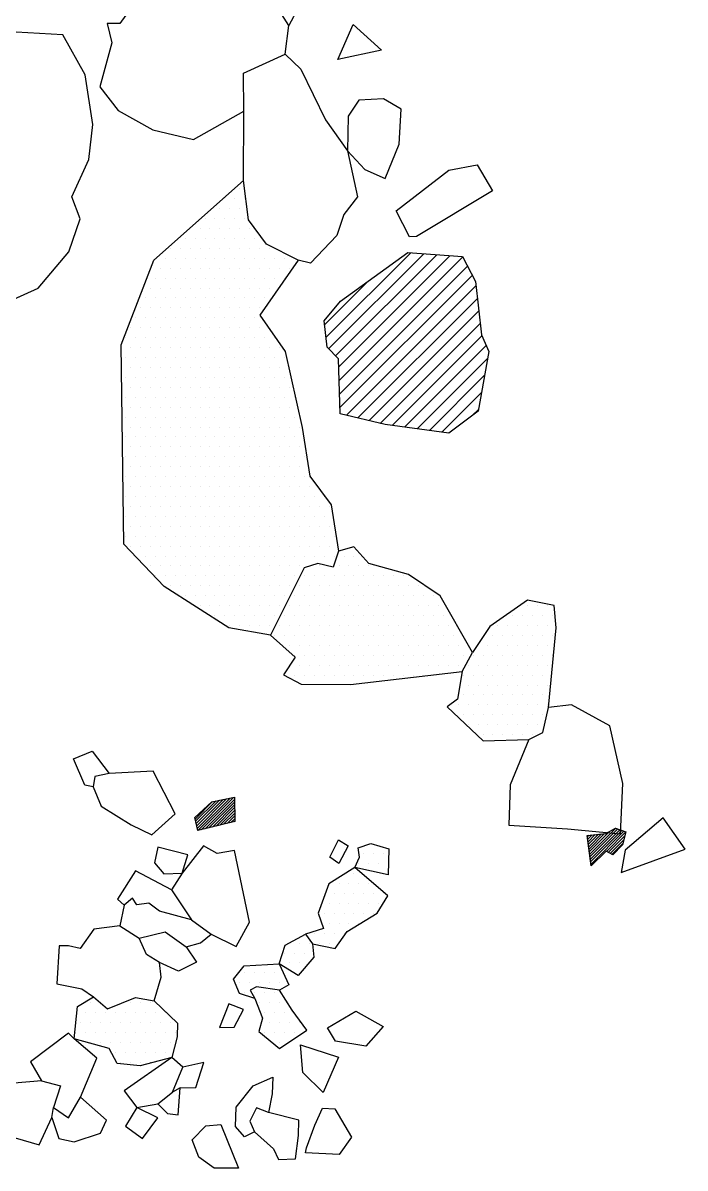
# Model space of a CAD drawing. Header units: metres. Extents: x 384 to 540, y -1842 to -1503.
# Drawn here: x 457.1 to 540.4, y -1842.1 to -1697.9 of the extents above; entities that cross this region are included whole.
import ezdxf

# ---------------------------------------------------------------- set-up
doc = ezdxf.new("R2010")
doc.units = ezdxf.units.M
doc.header["$LTSCALE"] = 25
doc.header["$MEASUREMENT"] = 0
doc.layers.get('0').update_dxf_attribs({"linetype": 'CONTINUOUS'})
for name, color, linetype in [('FEUER', 1, 'CONTINUOUS'), ('KNOCHEN', 2, 'CONTINUOUS'), ('KNOCHENSCHRAFF', 2, 'CONTINUOUS'), ('STEINE', 4, 'CONTINUOUS'), ('STEINESCHRAFF', 4, 'CONTINUOUS')]:
    doc.layers.add(name, color=color, linetype=linetype)

# ---------------------------------------------------------------- blocks, each defined once
blk = doc.blocks.new('*X1')
at = {"color": 0}
for p, q in [((413.07, -1726.28), (415.05, -1724.3)), ((413.14, -1726.57), (415.27, -1724.44)), ((413.15, -1725.85), (414.84, -1724.16)), ((413.2, -1726.86), (415.48, -1724.57)), ((413.26, -1727.15), (415.7, -1724.71)), ((413.33, -1727.44), (415.92, -1724.85)), ((413.37, -1725.27), (414.62, -1724.02)), ((413.39, -1727.73), (416.13, -1724.99)), ((413.59, -1724.7), (414.41, -1723.88)), ((413.82, -1724.12), (414.19, -1723.75)), ((413.7, -1727.77), (416.35, -1725.13)), ((414.05, -1727.78), (416.56, -1725.26)), ((414.39, -1727.79), (416.78, -1725.4)), ((414.73, -1727.8), (416.99, -1725.54)), ((415.75, -1727.14), (417.21, -1725.68)), ((478.89, -1798.7), (481.83, -1795.76)), ((478.96, -1798.98), (482.27, -1795.67)), ((479.04, -1799.26), (482.71, -1795.59)), ((479.11, -1799.55), (483.15, -1795.5)), ((479.53, -1799.47), (483.59, -1795.41)), ((480, -1799.36), (483.71, -1795.65)), ((478.75, -1798.13), (480.95, -1795.93)), ((478.82, -1798.41), (481.39, -1795.85)), ((480.47, -1799.25), (483.71, -1796)), ((480.93, -1799.13), (483.72, -1796.35)), ((481.4, -1799.02), (483.72, -1796.69)), ((481.87, -1798.91), (483.73, -1797.04)), ((482.33, -1798.79), (483.74, -1797.39)), ((482.8, -1798.68), (483.74, -1797.74)), ((483.26, -1798.57), (483.75, -1798.09)), ((483.73, -1798.46), (483.75, -1798.43)), ((528.22, -1800.99), (529.12, -1800.09)), ((528.27, -1801.3), (529.52, -1800.04)), ((528.31, -1801.61), (529.92, -1800)), ((528.35, -1801.92), (530.31, -1799.96)), ((528.39, -1802.23), (530.94, -1799.68)), ((528.43, -1802.55), (531.7, -1799.28)), ((528.47, -1802.86), (531.96, -1799.37)), ((528.51, -1803.17), (532.22, -1799.47)), ((528.56, -1803.48), (532.48, -1799.56)), ((528.6, -1803.79), (532.74, -1799.65)), ((530.54, -1802.2), (532.95, -1799.8)), ((528.14, -1800.36), (528.33, -1800.17)), ((528.18, -1800.67), (528.73, -1800.13)), ((530.77, -1802.33), (532.83, -1800.27)), ((531, -1802.46), (532.71, -1800.74)), ((531.22, -1802.58), (532.59, -1801.21))]:
    blk.add_line(p, q, dxfattribs=at)
blk = doc.blocks.new('*X2')
at = {"color": 0}
for p, q in [((495.24, -1737.45), (505.89, -1726.8)), ((495.57, -1738.88), (507.53, -1726.92)), ((496.44, -1739.78), (509.18, -1727.05)), ((496.83, -1741.16), (510.82, -1727.17)), ((496.88, -1742.88), (512.44, -1727.32)), ((496.93, -1744.6), (513.04, -1728.49)), ((495.07, -1735.85), (500.55, -1730.37)), ((496.98, -1746.31), (513.64, -1729.66)), ((497.8, -1747.26), (514.11, -1730.96)), ((499.22, -1747.61), (514.29, -1732.55)), ((500.65, -1747.95), (514.47, -1734.13)), ((502.07, -1748.29), (514.65, -1735.72)), ((503.57, -1748.56), (514.86, -1737.27)), ((505.13, -1748.77), (515.4, -1738.5)), ((506.69, -1748.98), (515.57, -1740.1)), ((508.25, -1749.19), (515.2, -1742.24)), ((509.81, -1749.4), (514.82, -1744.39)), ((513.65, -1747.32), (514.44, -1746.53))]:
    blk.add_line(p, q, dxfattribs=at)
blk = doc.blocks.new('*X3')
at = {"color": 0}
for p, q in [((484.375, -1718.75), (484.375, -1718.75)), ((482.5, -1720), (482.5, -1720)), ((483.75, -1720), (483.75, -1720)), ((485, -1720), (485, -1720)), ((481.875, -1721.25), (481.875, -1721.25)), ((483.125, -1721.25), (483.125, -1721.25)), ((484.375, -1721.25), (484.375, -1721.25)), ((480, -1722.5), (480, -1722.5)), ((481.25, -1722.5), (481.25, -1722.5)), ((482.5, -1722.5), (482.5, -1722.5)), ((483.75, -1722.5), (483.75, -1722.5)), ((485, -1722.5), (485, -1722.5)), ((477.5, -1725), (477.5, -1725)), ((478.125, -1723.75), (478.125, -1723.75)), ((478.75, -1725), (478.75, -1725)), ((479.375, -1723.75), (479.375, -1723.75)), ((480, -1725), (480, -1725)), ((480.625, -1723.75), (480.625, -1723.75)), ((481.25, -1725), (481.25, -1725)), ((481.875, -1723.75), (481.875, -1723.75)), ((482.5, -1725), (482.5, -1725)), ((483.125, -1723.75), (483.125, -1723.75)), ((483.75, -1725), (483.75, -1725)), ((484.375, -1723.75), (484.375, -1723.75)), ((485, -1725), (485, -1725)), ((485.625, -1723.75), (485.625, -1723.75)), ((486.25, -1725), (486.25, -1725)), ((475.625, -1726.25), (475.625, -1726.25)), ((476.875, -1726.25), (476.875, -1726.25)), ((478.125, -1726.25), (478.125, -1726.25)), ((479.375, -1726.25), (479.375, -1726.25)), ((480.625, -1726.25), (480.625, -1726.25)), ((481.875, -1726.25), (481.875, -1726.25)), ((483.125, -1726.25), (483.125, -1726.25)), ((484.375, -1726.25), (484.375, -1726.25)), ((485.625, -1726.25), (485.625, -1726.25)), ((486.875, -1726.25), (486.875, -1726.25)), ((488.125, -1726.25), (488.125, -1726.25)), ((475, -1727.5), (475, -1727.5)), ((476.25, -1727.5), (476.25, -1727.5)), ((477.5, -1727.5), (477.5, -1727.5)), ((478.75, -1727.5), (478.75, -1727.5)), ((480, -1727.5), (480, -1727.5)), ((481.25, -1727.5), (481.25, -1727.5)), ((482.5, -1727.5), (482.5, -1727.5)), ((483.75, -1727.5), (483.75, -1727.5)), ((485, -1727.5), (485, -1727.5)), ((486.25, -1727.5), (486.25, -1727.5)), ((487.5, -1727.5), (487.5, -1727.5)), ((488.75, -1727.5), (488.75, -1727.5)), ((490, -1727.5), (490, -1727.5)), ((474.375, -1728.75), (474.375, -1728.75)), ((475.625, -1728.75), (475.625, -1728.75)), ((476.875, -1728.75), (476.875, -1728.75)), ((478.125, -1728.75), (478.125, -1728.75)), ((479.375, -1728.75), (479.375, -1728.75)), ((480.625, -1728.75), (480.625, -1728.75)), ((481.875, -1728.75), (481.875, -1728.75)), ((483.125, -1728.75), (483.125, -1728.75)), ((484.375, -1728.75), (484.375, -1728.75)), ((485.625, -1728.75), (485.625, -1728.75)), ((486.875, -1728.75), (486.875, -1728.75)), ((488.125, -1728.75), (488.125, -1728.75)), ((489.375, -1728.75), (489.375, -1728.75)), ((490.625, -1728.75), (490.625, -1728.75)), ((473.75, -1730), (473.75, -1730)), ((475, -1730), (475, -1730)), ((476.25, -1730), (476.25, -1730)), ((477.5, -1730), (477.5, -1730)), ((478.75, -1730), (478.75, -1730)), ((480, -1730), (480, -1730)), ((481.25, -1730), (481.25, -1730)), ((482.5, -1730), (482.5, -1730)), ((483.75, -1730), (483.75, -1730)), ((485, -1730), (485, -1730)), ((486.25, -1730), (486.25, -1730)), ((487.5, -1730), (487.5, -1730)), ((488.75, -1730), (488.75, -1730)), ((490, -1730), (490, -1730)), ((473.125, -1731.25), (473.125, -1731.25)), ((474.375, -1731.25), (474.375, -1731.25)), ((475.625, -1731.25), (475.625, -1731.25)), ((476.875, -1731.25), (476.875, -1731.25)), ((478.125, -1731.25), (478.125, -1731.25)), ((479.375, -1731.25), (479.375, -1731.25)), ((480.625, -1731.25), (480.625, -1731.25)), ((481.875, -1731.25), (481.875, -1731.25)), ((483.125, -1731.25), (483.125, -1731.25)), ((484.375, -1731.25), (484.375, -1731.25)), ((485.625, -1731.25), (485.625, -1731.25)), ((486.875, -1731.25), (486.875, -1731.25)), ((488.125, -1731.25), (488.125, -1731.25)), ((471.875, -1733.75), (471.875, -1733.75)), ((472.5, -1732.5), (472.5, -1732.5)), ((473.125, -1733.75), (473.125, -1733.75)), ((473.75, -1732.5), (473.75, -1732.5)), ((474.375, -1733.75), (474.375, -1733.75)), ((475, -1732.5), (475, -1732.5)), ((475.625, -1733.75), (475.625, -1733.75)), ((476.25, -1732.5), (476.25, -1732.5)), ((476.875, -1733.75), (476.875, -1733.75)), ((477.5, -1732.5), (477.5, -1732.5)), ((478.125, -1733.75), (478.125, -1733.75)), ((478.75, -1732.5), (478.75, -1732.5)), ((479.375, -1733.75), (479.375, -1733.75)), ((480, -1732.5), (480, -1732.5)), ((480.625, -1733.75), (480.625, -1733.75)), ((481.25, -1732.5), (481.25, -1732.5)), ((481.875, -1733.75), (481.875, -1733.75)), ((482.5, -1732.5), (482.5, -1732.5)), ((483.125, -1733.75), (483.125, -1733.75)), ((483.75, -1732.5), (483.75, -1732.5)), ((484.375, -1733.75), (484.375, -1733.75)), ((485, -1732.5), (485, -1732.5)), ((485.625, -1733.75), (485.625, -1733.75)), ((486.25, -1732.5), (486.25, -1732.5)), ((486.875, -1733.75), (486.875, -1733.75)), ((487.5, -1732.5), (487.5, -1732.5)), ((471.25, -1735), (471.25, -1735)), ((472.5, -1735), (472.5, -1735)), ((473.75, -1735), (473.75, -1735)), ((475, -1735), (475, -1735)), ((476.25, -1735), (476.25, -1735)), ((477.5, -1735), (477.5, -1735)), ((478.75, -1735), (478.75, -1735)), ((480, -1735), (480, -1735)), ((481.25, -1735), (481.25, -1735)), ((482.5, -1735), (482.5, -1735)), ((483.75, -1735), (483.75, -1735)), ((485, -1735), (485, -1735)), ((486.25, -1735), (486.25, -1735)), ((470.625, -1736.25), (470.625, -1736.25)), ((471.875, -1736.25), (471.875, -1736.25)), ((473.125, -1736.25), (473.125, -1736.25)), ((474.375, -1736.25), (474.375, -1736.25)), ((475.625, -1736.25), (475.625, -1736.25)), ((476.875, -1736.25), (476.875, -1736.25)), ((478.125, -1736.25), (478.125, -1736.25)), ((479.375, -1736.25), (479.375, -1736.25)), ((480.625, -1736.25), (480.625, -1736.25)), ((481.875, -1736.25), (481.875, -1736.25)), ((483.125, -1736.25), (483.125, -1736.25)), ((484.375, -1736.25), (484.375, -1736.25)), ((485.625, -1736.25), (485.625, -1736.25)), ((486.875, -1736.25), (486.875, -1736.25)), ((470, -1737.5), (470, -1737.5)), ((471.25, -1737.5), (471.25, -1737.5)), ((472.5, -1737.5), (472.5, -1737.5)), ((473.75, -1737.5), (473.75, -1737.5)), ((475, -1737.5), (475, -1737.5)), ((476.25, -1737.5), (476.25, -1737.5)), ((477.5, -1737.5), (477.5, -1737.5)), ((478.75, -1737.5), (478.75, -1737.5)), ((480, -1737.5), (480, -1737.5)), ((481.25, -1737.5), (481.25, -1737.5)), ((482.5, -1737.5), (482.5, -1737.5)), ((483.75, -1737.5), (483.75, -1737.5)), ((485, -1737.5), (485, -1737.5)), ((486.25, -1737.5), (486.25, -1737.5)), ((487.5, -1737.5), (487.5, -1737.5)), ((488.75, -1737.5), (488.75, -1737.5)), ((470.625, -1738.75), (470.625, -1738.75)), ((471.875, -1738.75), (471.875, -1738.75)), ((473.125, -1738.75), (473.125, -1738.75)), ((474.375, -1738.75), (474.375, -1738.75)), ((475.625, -1738.75), (475.625, -1738.75)), ((476.875, -1738.75), (476.875, -1738.75)), ((478.125, -1738.75), (478.125, -1738.75)), ((479.375, -1738.75), (479.375, -1738.75)), ((480.625, -1738.75), (480.625, -1738.75)), ((481.875, -1738.75), (481.875, -1738.75)), ((483.125, -1738.75), (483.125, -1738.75)), ((484.375, -1738.75), (484.375, -1738.75)), ((485.625, -1738.75), (485.625, -1738.75)), ((486.875, -1738.75), (486.875, -1738.75)), ((488.125, -1738.75), (488.125, -1738.75)), ((489.375, -1738.75), (489.375, -1738.75)), ((470, -1740), (470, -1740)), ((471.25, -1740), (471.25, -1740)), ((472.5, -1740), (472.5, -1740)), ((473.75, -1740), (473.75, -1740)), ((475, -1740), (475, -1740)), ((476.25, -1740), (476.25, -1740)), ((477.5, -1740), (477.5, -1740)), ((478.75, -1740), (478.75, -1740)), ((480, -1740), (480, -1740)), ((481.25, -1740), (481.25, -1740)), ((482.5, -1740), (482.5, -1740)), ((483.75, -1740), (483.75, -1740)), ((485, -1740), (485, -1740)), ((486.25, -1740), (486.25, -1740)), ((487.5, -1740), (487.5, -1740)), ((488.75, -1740), (488.75, -1740)), ((490, -1740), (490, -1740)), ((470.625, -1741.25), (470.625, -1741.25)), ((471.875, -1741.25), (471.875, -1741.25)), ((473.125, -1741.25), (473.125, -1741.25)), ((474.375, -1741.25), (474.375, -1741.25)), ((475.625, -1741.25), (475.625, -1741.25)), ((476.875, -1741.25), (476.875, -1741.25)), ((478.125, -1741.25), (478.125, -1741.25)), ((479.375, -1741.25), (479.375, -1741.25)), ((480.625, -1741.25), (480.625, -1741.25)), ((481.875, -1741.25), (481.875, -1741.25)), ((483.125, -1741.25), (483.125, -1741.25)), ((484.375, -1741.25), (484.375, -1741.25)), ((485.625, -1741.25), (485.625, -1741.25)), ((486.875, -1741.25), (486.875, -1741.25)), ((488.125, -1741.25), (488.125, -1741.25)), ((489.375, -1741.25), (489.375, -1741.25)), ((470, -1742.5), (470, -1742.5)), ((470.625, -1743.75), (470.625, -1743.75)), ((471.25, -1742.5), (471.25, -1742.5)), ((471.875, -1743.75), (471.875, -1743.75)), ((472.5, -1742.5), (472.5, -1742.5)), ((473.125, -1743.75), (473.125, -1743.75)), ((473.75, -1742.5), (473.75, -1742.5)), ((474.375, -1743.75), (474.375, -1743.75)), ((475, -1742.5), (475, -1742.5)), ((475.625, -1743.75), (475.625, -1743.75)), ((476.25, -1742.5), (476.25, -1742.5)), ((476.875, -1743.75), (476.875, -1743.75)), ((477.5, -1742.5), (477.5, -1742.5)), ((478.125, -1743.75), (478.125, -1743.75)), ((478.75, -1742.5), (478.75, -1742.5)), ((479.375, -1743.75), (479.375, -1743.75)), ((480, -1742.5), (480, -1742.5)), ((480.625, -1743.75), (480.625, -1743.75)), ((481.25, -1742.5), (481.25, -1742.5)), ((481.875, -1743.75), (481.875, -1743.75)), ((482.5, -1742.5), (482.5, -1742.5)), ((483.125, -1743.75), (483.125, -1743.75)), ((483.75, -1742.5), (483.75, -1742.5)), ((484.375, -1743.75), (484.375, -1743.75)), ((485, -1742.5), (485, -1742.5)), ((485.625, -1743.75), (485.625, -1743.75)), ((486.25, -1742.5), (486.25, -1742.5)), ((486.875, -1743.75), (486.875, -1743.75)), ((487.5, -1742.5), (487.5, -1742.5)), ((488.125, -1743.75), (488.125, -1743.75)), ((488.75, -1742.5), (488.75, -1742.5)), ((489.375, -1743.75), (489.375, -1743.75)), ((490, -1742.5), (490, -1742.5)), ((490.625, -1743.75), (490.625, -1743.75)), ((470, -1745), (470, -1745)), ((471.25, -1745), (471.25, -1745)), ((472.5, -1745), (472.5, -1745)), ((473.75, -1745), (473.75, -1745)), ((475, -1745), (475, -1745)), ((476.25, -1745), (476.25, -1745)), ((477.5, -1745), (477.5, -1745)), ((478.75, -1745), (478.75, -1745)), ((480, -1745), (480, -1745)), ((481.25, -1745), (481.25, -1745)), ((482.5, -1745), (482.5, -1745)), ((483.75, -1745), (483.75, -1745)), ((485, -1745), (485, -1745)), ((486.25, -1745), (486.25, -1745)), ((487.5, -1745), (487.5, -1745)), ((488.75, -1745), (488.75, -1745)), ((490, -1745), (490, -1745)), ((491.25, -1745), (491.25, -1745)), ((470.625, -1746.25), (470.625, -1746.25)), ((471.875, -1746.25), (471.875, -1746.25)), ((473.125, -1746.25), (473.125, -1746.25)), ((474.375, -1746.25), (474.375, -1746.25)), ((475.625, -1746.25), (475.625, -1746.25)), ((476.875, -1746.25), (476.875, -1746.25)), ((478.125, -1746.25), (478.125, -1746.25)), ((479.375, -1746.25), (479.375, -1746.25)), ((480.625, -1746.25), (480.625, -1746.25)), ((481.875, -1746.25), (481.875, -1746.25)), ((483.125, -1746.25), (483.125, -1746.25)), ((484.375, -1746.25), (484.375, -1746.25)), ((485.625, -1746.25), (485.625, -1746.25)), ((486.875, -1746.25), (486.875, -1746.25)), ((488.125, -1746.25), (488.125, -1746.25)), ((489.375, -1746.25), (489.375, -1746.25)), ((490.625, -1746.25), (490.625, -1746.25)), ((470, -1747.5), (470, -1747.5)), ((471.25, -1747.5), (471.25, -1747.5)), ((472.5, -1747.5), (472.5, -1747.5)), ((473.75, -1747.5), (473.75, -1747.5)), ((475, -1747.5), (475, -1747.5)), ((476.25, -1747.5), (476.25, -1747.5)), ((477.5, -1747.5), (477.5, -1747.5)), ((478.75, -1747.5), (478.75, -1747.5)), ((480, -1747.5), (480, -1747.5)), ((481.25, -1747.5), (481.25, -1747.5)), ((482.5, -1747.5), (482.5, -1747.5)), ((483.75, -1747.5), (483.75, -1747.5)), ((485, -1747.5), (485, -1747.5)), ((486.25, -1747.5), (486.25, -1747.5)), ((487.5, -1747.5), (487.5, -1747.5)), ((488.75, -1747.5), (488.75, -1747.5)), ((490, -1747.5), (490, -1747.5)), ((491.25, -1747.5), (491.25, -1747.5)), ((470.625, -1748.75), (470.625, -1748.75)), ((471.875, -1748.75), (471.875, -1748.75)), ((473.125, -1748.75), (473.125, -1748.75)), ((474.375, -1748.75), (474.375, -1748.75)), ((475.625, -1748.75), (475.625, -1748.75)), ((476.875, -1748.75), (476.875, -1748.75)), ((478.125, -1748.75), (478.125, -1748.75)), ((479.375, -1748.75), (479.375, -1748.75)), ((480.625, -1748.75), (480.625, -1748.75)), ((481.875, -1748.75), (481.875, -1748.75)), ((483.125, -1748.75), (483.125, -1748.75)), ((484.375, -1748.75), (484.375, -1748.75)), ((485.625, -1748.75), (485.625, -1748.75)), ((486.875, -1748.75), (486.875, -1748.75)), ((488.125, -1748.75), (488.125, -1748.75)), ((489.375, -1748.75), (489.375, -1748.75)), ((490.625, -1748.75), (490.625, -1748.75)), ((491.875, -1748.75), (491.875, -1748.75)), ((470, -1750), (470, -1750)), ((471.25, -1750), (471.25, -1750)), ((472.5, -1750), (472.5, -1750)), ((473.75, -1750), (473.75, -1750)), ((475, -1750), (475, -1750)), ((476.25, -1750), (476.25, -1750)), ((477.5, -1750), (477.5, -1750)), ((478.75, -1750), (478.75, -1750)), ((480, -1750), (480, -1750)), ((481.25, -1750), (481.25, -1750)), ((482.5, -1750), (482.5, -1750)), ((483.75, -1750), (483.75, -1750)), ((485, -1750), (485, -1750)), ((486.25, -1750), (486.25, -1750)), ((487.5, -1750), (487.5, -1750)), ((488.75, -1750), (488.75, -1750)), ((490, -1750), (490, -1750)), ((491.25, -1750), (491.25, -1750)), ((470, -1752.5), (470, -1752.5)), ((470.625, -1751.25), (470.625, -1751.25)), ((471.25, -1752.5), (471.25, -1752.5)), ((471.875, -1751.25), (471.875, -1751.25)), ((472.5, -1752.5), (472.5, -1752.5)), ((473.125, -1751.25), (473.125, -1751.25)), ((473.75, -1752.5), (473.75, -1752.5)), ((474.375, -1751.25), (474.375, -1751.25)), ((475, -1752.5), (475, -1752.5)), ((475.625, -1751.25), (475.625, -1751.25)), ((476.25, -1752.5), (476.25, -1752.5)), ((476.875, -1751.25), (476.875, -1751.25)), ((477.5, -1752.5), (477.5, -1752.5)), ((478.125, -1751.25), (478.125, -1751.25)), ((478.75, -1752.5), (478.75, -1752.5)), ((479.375, -1751.25), (479.375, -1751.25)), ((480, -1752.5), (480, -1752.5)), ((480.625, -1751.25), (480.625, -1751.25)), ((481.25, -1752.5), (481.25, -1752.5)), ((481.875, -1751.25), (481.875, -1751.25)), ((482.5, -1752.5), (482.5, -1752.5)), ((483.125, -1751.25), (483.125, -1751.25)), ((483.75, -1752.5), (483.75, -1752.5)), ((484.375, -1751.25), (484.375, -1751.25)), ((485, -1752.5), (485, -1752.5)), ((485.625, -1751.25), (485.625, -1751.25)), ((486.25, -1752.5), (486.25, -1752.5)), ((486.875, -1751.25), (486.875, -1751.25)), ((487.5, -1752.5), (487.5, -1752.5)), ((488.125, -1751.25), (488.125, -1751.25)), ((488.75, -1752.5), (488.75, -1752.5)), ((489.375, -1751.25), (489.375, -1751.25)), ((490, -1752.5), (490, -1752.5)), ((490.625, -1751.25), (490.625, -1751.25)), ((491.25, -1752.5), (491.25, -1752.5)), ((491.875, -1751.25), (491.875, -1751.25)), ((492.5, -1752.5), (492.5, -1752.5)), ((470.625, -1753.75), (470.625, -1753.75)), ((471.875, -1753.75), (471.875, -1753.75)), ((473.125, -1753.75), (473.125, -1753.75)), ((474.375, -1753.75), (474.375, -1753.75)), ((475.625, -1753.75), (475.625, -1753.75)), ((476.875, -1753.75), (476.875, -1753.75)), ((478.125, -1753.75), (478.125, -1753.75)), ((479.375, -1753.75), (479.375, -1753.75)), ((480.625, -1753.75), (480.625, -1753.75)), ((481.875, -1753.75), (481.875, -1753.75)), ((483.125, -1753.75), (483.125, -1753.75)), ((484.375, -1753.75), (484.375, -1753.75)), ((485.625, -1753.75), (485.625, -1753.75)), ((486.875, -1753.75), (486.875, -1753.75)), ((488.125, -1753.75), (488.125, -1753.75)), ((489.375, -1753.75), (489.375, -1753.75)), ((490.625, -1753.75), (490.625, -1753.75)), ((491.875, -1753.75), (491.875, -1753.75)), ((470, -1755), (470, -1755)), ((471.25, -1755), (471.25, -1755)), ((472.5, -1755), (472.5, -1755)), ((473.75, -1755), (473.75, -1755)), ((475, -1755), (475, -1755)), ((476.25, -1755), (476.25, -1755)), ((477.5, -1755), (477.5, -1755)), ((478.75, -1755), (478.75, -1755)), ((480, -1755), (480, -1755)), ((481.25, -1755), (481.25, -1755)), ((482.5, -1755), (482.5, -1755)), ((483.75, -1755), (483.75, -1755)), ((485, -1755), (485, -1755)), ((486.25, -1755), (486.25, -1755)), ((487.5, -1755), (487.5, -1755)), ((488.75, -1755), (488.75, -1755)), ((490, -1755), (490, -1755)), ((491.25, -1755), (491.25, -1755)), ((492.5, -1755), (492.5, -1755)), ((470.625, -1756.25), (470.625, -1756.25)), ((471.875, -1756.25), (471.875, -1756.25)), ((473.125, -1756.25), (473.125, -1756.25)), ((474.375, -1756.25), (474.375, -1756.25)), ((475.625, -1756.25), (475.625, -1756.25)), ((476.875, -1756.25), (476.875, -1756.25)), ((478.125, -1756.25), (478.125, -1756.25)), ((479.375, -1756.25), (479.375, -1756.25)), ((480.625, -1756.25), (480.625, -1756.25)), ((481.875, -1756.25), (481.875, -1756.25)), ((483.125, -1756.25), (483.125, -1756.25)), ((484.375, -1756.25), (484.375, -1756.25)), ((485.625, -1756.25), (485.625, -1756.25)), ((486.875, -1756.25), (486.875, -1756.25)), ((488.125, -1756.25), (488.125, -1756.25)), ((489.375, -1756.25), (489.375, -1756.25)), ((490.625, -1756.25), (490.625, -1756.25)), ((491.875, -1756.25), (491.875, -1756.25)), ((493.125, -1756.25), (493.125, -1756.25)), ((470, -1757.5), (470, -1757.5)), ((471.25, -1757.5), (471.25, -1757.5)), ((472.5, -1757.5), (472.5, -1757.5)), ((473.75, -1757.5), (473.75, -1757.5)), ((475, -1757.5), (475, -1757.5)), ((476.25, -1757.5), (476.25, -1757.5)), ((477.5, -1757.5), (477.5, -1757.5)), ((478.75, -1757.5), (478.75, -1757.5)), ((480, -1757.5), (480, -1757.5)), ((481.25, -1757.5), (481.25, -1757.5)), ((482.5, -1757.5), (482.5, -1757.5)), ((483.75, -1757.5), (483.75, -1757.5)), ((485, -1757.5), (485, -1757.5)), ((486.25, -1757.5), (486.25, -1757.5)), ((487.5, -1757.5), (487.5, -1757.5)), ((488.75, -1757.5), (488.75, -1757.5)), ((490, -1757.5), (490, -1757.5)), ((491.25, -1757.5), (491.25, -1757.5)), ((492.5, -1757.5), (492.5, -1757.5)), ((493.75, -1757.5), (493.75, -1757.5)), ((495, -1757.5), (495, -1757.5)), ((470.625, -1758.75), (470.625, -1758.75)), ((471.875, -1758.75), (471.875, -1758.75)), ((473.125, -1758.75), (473.125, -1758.75)), ((474.375, -1758.75), (474.375, -1758.75)), ((475.625, -1758.75), (475.625, -1758.75)), ((476.875, -1758.75), (476.875, -1758.75)), ((478.125, -1758.75), (478.125, -1758.75)), ((479.375, -1758.75), (479.375, -1758.75)), ((480.625, -1758.75), (480.625, -1758.75)), ((481.875, -1758.75), (481.875, -1758.75)), ((483.125, -1758.75), (483.125, -1758.75)), ((484.375, -1758.75), (484.375, -1758.75)), ((485.625, -1758.75), (485.625, -1758.75)), ((486.875, -1758.75), (486.875, -1758.75)), ((488.125, -1758.75), (488.125, -1758.75)), ((489.375, -1758.75), (489.375, -1758.75)), ((490.625, -1758.75), (490.625, -1758.75)), ((491.875, -1758.75), (491.875, -1758.75)), ((493.125, -1758.75), (493.125, -1758.75)), ((494.375, -1758.75), (494.375, -1758.75)), ((495.625, -1758.75), (495.625, -1758.75)), ((470, -1760), (470, -1760)), ((471.25, -1760), (471.25, -1760)), ((472.5, -1760), (472.5, -1760)), ((473.75, -1760), (473.75, -1760)), ((475, -1760), (475, -1760)), ((476.25, -1760), (476.25, -1760)), ((477.5, -1760), (477.5, -1760)), ((478.75, -1760), (478.75, -1760)), ((480, -1760), (480, -1760)), ((481.25, -1760), (481.25, -1760)), ((482.5, -1760), (482.5, -1760)), ((483.75, -1760), (483.75, -1760)), ((485, -1760), (485, -1760)), ((486.25, -1760), (486.25, -1760)), ((487.5, -1760), (487.5, -1760)), ((488.75, -1760), (488.75, -1760)), ((490, -1760), (490, -1760)), ((491.25, -1760), (491.25, -1760)), ((492.5, -1760), (492.5, -1760)), ((493.75, -1760), (493.75, -1760)), ((495, -1760), (495, -1760)), ((470, -1762.5), (470, -1762.5)), ((470.625, -1761.25), (470.625, -1761.25)), ((471.25, -1762.5), (471.25, -1762.5)), ((471.875, -1761.25), (471.875, -1761.25)), ((472.5, -1762.5), (472.5, -1762.5)), ((473.125, -1761.25), (473.125, -1761.25)), ((473.75, -1762.5), (473.75, -1762.5)), ((474.375, -1761.25), (474.375, -1761.25)), ((475, -1762.5), (475, -1762.5)), ((475.625, -1761.25), (475.625, -1761.25)), ((476.25, -1762.5), (476.25, -1762.5)), ((476.875, -1761.25), (476.875, -1761.25)), ((477.5, -1762.5), (477.5, -1762.5)), ((478.125, -1761.25), (478.125, -1761.25)), ((478.75, -1762.5), (478.75, -1762.5)), ((479.375, -1761.25), (479.375, -1761.25)), ((480, -1762.5), (480, -1762.5)), ((480.625, -1761.25), (480.625, -1761.25)), ((481.25, -1762.5), (481.25, -1762.5)), ((481.875, -1761.25), (481.875, -1761.25)), ((482.5, -1762.5), (482.5, -1762.5)), ((483.125, -1761.25), (483.125, -1761.25)), ((483.75, -1762.5), (483.75, -1762.5)), ((484.375, -1761.25), (484.375, -1761.25)), ((485, -1762.5), (485, -1762.5)), ((485.625, -1761.25), (485.625, -1761.25)), ((486.25, -1762.5), (486.25, -1762.5)), ((486.875, -1761.25), (486.875, -1761.25)), ((487.5, -1762.5), (487.5, -1762.5)), ((488.125, -1761.25), (488.125, -1761.25)), ((488.75, -1762.5), (488.75, -1762.5)), ((489.375, -1761.25), (489.375, -1761.25)), ((490, -1762.5), (490, -1762.5)), ((490.625, -1761.25), (490.625, -1761.25)), ((491.25, -1762.5), (491.25, -1762.5)), ((491.875, -1761.25), (491.875, -1761.25)), ((492.5, -1762.5), (492.5, -1762.5)), ((493.125, -1761.25), (493.125, -1761.25)), ((493.75, -1762.5), (493.75, -1762.5)), ((494.375, -1761.25), (494.375, -1761.25)), ((495, -1762.5), (495, -1762.5)), ((495.625, -1761.25), (495.625, -1761.25)), ((496.25, -1762.5), (496.25, -1762.5)), ((470.625, -1763.75), (470.625, -1763.75)), ((471.875, -1763.75), (471.875, -1763.75)), ((473.125, -1763.75), (473.125, -1763.75)), ((474.375, -1763.75), (474.375, -1763.75)), ((475.625, -1763.75), (475.625, -1763.75)), ((476.875, -1763.75), (476.875, -1763.75)), ((478.125, -1763.75), (478.125, -1763.75)), ((479.375, -1763.75), (479.375, -1763.75)), ((480.625, -1763.75), (480.625, -1763.75)), ((481.875, -1763.75), (481.875, -1763.75)), ((483.125, -1763.75), (483.125, -1763.75)), ((484.375, -1763.75), (484.375, -1763.75)), ((485.625, -1763.75), (485.625, -1763.75)), ((486.875, -1763.75), (486.875, -1763.75)), ((488.125, -1763.75), (488.125, -1763.75)), ((489.375, -1763.75), (489.375, -1763.75)), ((490.625, -1763.75), (490.625, -1763.75)), ((491.875, -1763.75), (491.875, -1763.75)), ((493.125, -1763.75), (493.125, -1763.75)), ((494.375, -1763.75), (494.375, -1763.75)), ((495.625, -1763.75), (495.625, -1763.75)), ((471.25, -1765), (471.25, -1765)), ((472.5, -1765), (472.5, -1765)), ((473.75, -1765), (473.75, -1765)), ((475, -1765), (475, -1765)), ((476.25, -1765), (476.25, -1765)), ((477.5, -1765), (477.5, -1765)), ((478.75, -1765), (478.75, -1765)), ((480, -1765), (480, -1765)), ((481.25, -1765), (481.25, -1765)), ((482.5, -1765), (482.5, -1765)), ((483.75, -1765), (483.75, -1765)), ((485, -1765), (485, -1765)), ((486.25, -1765), (486.25, -1765)), ((487.5, -1765), (487.5, -1765)), ((488.75, -1765), (488.75, -1765)), ((490, -1765), (490, -1765)), ((491.25, -1765), (491.25, -1765)), ((492.5, -1765), (492.5, -1765)), ((493.75, -1765), (493.75, -1765)), ((495, -1765), (495, -1765)), ((496.25, -1765), (496.25, -1765)), ((497.5, -1765), (497.5, -1765)), ((498.75, -1765), (498.75, -1765)), ((473.125, -1766.25), (473.125, -1766.25)), ((474.375, -1766.25), (474.375, -1766.25)), ((475.625, -1766.25), (475.625, -1766.25)), ((476.875, -1766.25), (476.875, -1766.25)), ((478.125, -1766.25), (478.125, -1766.25)), ((479.375, -1766.25), (479.375, -1766.25)), ((480.625, -1766.25), (480.625, -1766.25)), ((481.875, -1766.25), (481.875, -1766.25)), ((483.125, -1766.25), (483.125, -1766.25)), ((484.375, -1766.25), (484.375, -1766.25)), ((485.625, -1766.25), (485.625, -1766.25)), ((486.875, -1766.25), (486.875, -1766.25)), ((488.125, -1766.25), (488.125, -1766.25)), ((489.375, -1766.25), (489.375, -1766.25)), ((490.625, -1766.25), (490.625, -1766.25)), ((491.875, -1766.25), (491.875, -1766.25)), ((493.125, -1766.25), (493.125, -1766.25)), ((494.375, -1766.25), (494.375, -1766.25)), ((495.625, -1766.25), (495.625, -1766.25)), ((496.875, -1766.25), (496.875, -1766.25)), ((498.125, -1766.25), (498.125, -1766.25)), ((499.375, -1766.25), (499.375, -1766.25)), ((500.625, -1766.25), (500.625, -1766.25)), ((473.75, -1767.5), (473.75, -1767.5)), ((475, -1767.5), (475, -1767.5)), ((476.25, -1767.5), (476.25, -1767.5)), ((477.5, -1767.5), (477.5, -1767.5)), ((478.75, -1767.5), (478.75, -1767.5)), ((480, -1767.5), (480, -1767.5)), ((481.25, -1767.5), (481.25, -1767.5)), ((482.5, -1767.5), (482.5, -1767.5)), ((483.75, -1767.5), (483.75, -1767.5)), ((485, -1767.5), (485, -1767.5)), ((486.25, -1767.5), (486.25, -1767.5)), ((487.5, -1767.5), (487.5, -1767.5)), ((488.75, -1767.5), (488.75, -1767.5)), ((490, -1767.5), (490, -1767.5)), ((491.25, -1767.5), (491.25, -1767.5)), ((492.5, -1767.5), (492.5, -1767.5)), ((493.75, -1767.5), (493.75, -1767.5)), ((495, -1767.5), (495, -1767.5)), ((496.25, -1767.5), (496.25, -1767.5)), ((497.5, -1767.5), (497.5, -1767.5)), ((498.75, -1767.5), (498.75, -1767.5)), ((500, -1767.5), (500, -1767.5)), ((501.25, -1767.5), (501.25, -1767.5)), ((502.5, -1767.5), (502.5, -1767.5)), ((503.75, -1767.5), (503.75, -1767.5)), ((505, -1767.5), (505, -1767.5)), ((475.625, -1768.75), (475.625, -1768.75)), ((476.875, -1768.75), (476.875, -1768.75)), ((478.125, -1768.75), (478.125, -1768.75)), ((479.375, -1768.75), (479.375, -1768.75)), ((480.625, -1768.75), (480.625, -1768.75)), ((481.875, -1768.75), (481.875, -1768.75)), ((483.125, -1768.75), (483.125, -1768.75)), ((484.375, -1768.75), (484.375, -1768.75)), ((485.625, -1768.75), (485.625, -1768.75)), ((486.875, -1768.75), (486.875, -1768.75)), ((488.125, -1768.75), (488.125, -1768.75)), ((489.375, -1768.75), (489.375, -1768.75)), ((490.625, -1768.75), (490.625, -1768.75)), ((491.875, -1768.75), (491.875, -1768.75)), ((493.125, -1768.75), (493.125, -1768.75)), ((494.375, -1768.75), (494.375, -1768.75)), ((495.625, -1768.75), (495.625, -1768.75)), ((496.875, -1768.75), (496.875, -1768.75)), ((498.125, -1768.75), (498.125, -1768.75)), ((499.375, -1768.75), (499.375, -1768.75)), ((500.625, -1768.75), (500.625, -1768.75)), ((501.875, -1768.75), (501.875, -1768.75)), ((503.125, -1768.75), (503.125, -1768.75)), ((504.375, -1768.75), (504.375, -1768.75)), ((505.625, -1768.75), (505.625, -1768.75)), ((506.875, -1768.75), (506.875, -1768.75)), ((477.5, -1770), (477.5, -1770)), ((478.75, -1770), (478.75, -1770)), ((479.375, -1771.25), (479.375, -1771.25)), ((480, -1770), (480, -1770)), ((480.625, -1771.25), (480.625, -1771.25)), ((481.25, -1770), (481.25, -1770)), ((481.875, -1771.25), (481.875, -1771.25)), ((482.5, -1770), (482.5, -1770)), ((483.125, -1771.25), (483.125, -1771.25)), ((483.75, -1770), (483.75, -1770)), ((484.375, -1771.25), (484.375, -1771.25)), ((485, -1770), (485, -1770)), ((485.625, -1771.25), (485.625, -1771.25)), ((486.25, -1770), (486.25, -1770)), ((486.875, -1771.25), (486.875, -1771.25)), ((487.5, -1770), (487.5, -1770)), ((488.125, -1771.25), (488.125, -1771.25)), ((488.75, -1770), (488.75, -1770)), ((489.375, -1771.25), (489.375, -1771.25)), ((490, -1770), (490, -1770)), ((490.625, -1771.25), (490.625, -1771.25)), ((491.25, -1770), (491.25, -1770)), ((491.875, -1771.25), (491.875, -1771.25)), ((492.5, -1770), (492.5, -1770)), ((493.125, -1771.25), (493.125, -1771.25)), ((493.75, -1770), (493.75, -1770)), ((494.375, -1771.25), (494.375, -1771.25)), ((495, -1770), (495, -1770)), ((495.625, -1771.25), (495.625, -1771.25)), ((496.25, -1770), (496.25, -1770)), ((496.875, -1771.25), (496.875, -1771.25)), ((497.5, -1770), (497.5, -1770)), ((498.125, -1771.25), (498.125, -1771.25)), ((498.75, -1770), (498.75, -1770)), ((499.375, -1771.25), (499.375, -1771.25)), ((500, -1770), (500, -1770)), ((500.625, -1771.25), (500.625, -1771.25)), ((501.25, -1770), (501.25, -1770)), ((501.875, -1771.25), (501.875, -1771.25)), ((502.5, -1770), (502.5, -1770)), ((503.125, -1771.25), (503.125, -1771.25)), ((503.75, -1770), (503.75, -1770)), ((504.375, -1771.25), (504.375, -1771.25)), ((505, -1770), (505, -1770)), ((505.625, -1771.25), (505.625, -1771.25)), ((506.25, -1770), (506.25, -1770)), ((506.875, -1771.25), (506.875, -1771.25)), ((507.5, -1770), (507.5, -1770)), ((508.125, -1771.25), (508.125, -1771.25)), ((508.75, -1770), (508.75, -1770)), ((509.375, -1771.25), (509.375, -1771.25)), ((520.625, -1771.25), (520.625, -1771.25)), ((521.875, -1771.25), (521.875, -1771.25)), ((523.125, -1771.25), (523.125, -1771.25)), ((481.25, -1772.5), (481.25, -1772.5)), ((482.5, -1772.5), (482.5, -1772.5)), ((483.75, -1772.5), (483.75, -1772.5)), ((485, -1772.5), (485, -1772.5)), ((486.25, -1772.5), (486.25, -1772.5)), ((487.5, -1772.5), (487.5, -1772.5)), ((488.75, -1772.5), (488.75, -1772.5)), ((490, -1772.5), (490, -1772.5)), ((491.25, -1772.5), (491.25, -1772.5)), ((492.5, -1772.5), (492.5, -1772.5)), ((493.75, -1772.5), (493.75, -1772.5)), ((495, -1772.5), (495, -1772.5)), ((496.25, -1772.5), (496.25, -1772.5)), ((497.5, -1772.5), (497.5, -1772.5)), ((498.75, -1772.5), (498.75, -1772.5)), ((500, -1772.5), (500, -1772.5)), ((501.25, -1772.5), (501.25, -1772.5)), ((502.5, -1772.5), (502.5, -1772.5)), ((503.75, -1772.5), (503.75, -1772.5)), ((505, -1772.5), (505, -1772.5)), ((506.25, -1772.5), (506.25, -1772.5)), ((507.5, -1772.5), (507.5, -1772.5)), ((508.75, -1772.5), (508.75, -1772.5)), ((510, -1772.5), (510, -1772.5)), ((518.75, -1772.5), (518.75, -1772.5)), ((520, -1772.5), (520, -1772.5)), ((521.25, -1772.5), (521.25, -1772.5)), ((522.5, -1772.5), (522.5, -1772.5)), ((523.75, -1772.5), (523.75, -1772.5)), ((483.125, -1773.75), (483.125, -1773.75)), ((484.375, -1773.75), (484.375, -1773.75)), ((485.625, -1773.75), (485.625, -1773.75)), ((486.875, -1773.75), (486.875, -1773.75)), ((488.125, -1773.75), (488.125, -1773.75)), ((489.375, -1773.75), (489.375, -1773.75)), ((490.625, -1773.75), (490.625, -1773.75)), ((491.875, -1773.75), (491.875, -1773.75)), ((493.125, -1773.75), (493.125, -1773.75)), ((494.375, -1773.75), (494.375, -1773.75)), ((495.625, -1773.75), (495.625, -1773.75)), ((496.875, -1773.75), (496.875, -1773.75)), ((498.125, -1773.75), (498.125, -1773.75)), ((499.375, -1773.75), (499.375, -1773.75)), ((500.625, -1773.75), (500.625, -1773.75)), ((501.875, -1773.75), (501.875, -1773.75)), ((503.125, -1773.75), (503.125, -1773.75)), ((504.375, -1773.75), (504.375, -1773.75)), ((505.625, -1773.75), (505.625, -1773.75)), ((506.875, -1773.75), (506.875, -1773.75)), ((508.125, -1773.75), (508.125, -1773.75)), ((509.375, -1773.75), (509.375, -1773.75)), ((510.625, -1773.75), (510.625, -1773.75)), ((516.875, -1773.75), (516.875, -1773.75)), ((518.125, -1773.75), (518.125, -1773.75)), ((519.375, -1773.75), (519.375, -1773.75)), ((520.625, -1773.75), (520.625, -1773.75)), ((521.875, -1773.75), (521.875, -1773.75)), ((523.125, -1773.75), (523.125, -1773.75)), ((488.75, -1775), (488.75, -1775)), ((490, -1775), (490, -1775)), ((491.25, -1775), (491.25, -1775)), ((492.5, -1775), (492.5, -1775)), ((493.75, -1775), (493.75, -1775)), ((495, -1775), (495, -1775)), ((496.25, -1775), (496.25, -1775)), ((497.5, -1775), (497.5, -1775)), ((498.75, -1775), (498.75, -1775)), ((500, -1775), (500, -1775)), ((501.25, -1775), (501.25, -1775)), ((502.5, -1775), (502.5, -1775)), ((503.75, -1775), (503.75, -1775)), ((505, -1775), (505, -1775)), ((506.25, -1775), (506.25, -1775)), ((507.5, -1775), (507.5, -1775)), ((508.75, -1775), (508.75, -1775)), ((510, -1775), (510, -1775)), ((511.25, -1775), (511.25, -1775)), ((516.25, -1775), (516.25, -1775)), ((517.5, -1775), (517.5, -1775)), ((518.75, -1775), (518.75, -1775)), ((520, -1775), (520, -1775)), ((521.25, -1775), (521.25, -1775)), ((522.5, -1775), (522.5, -1775)), ((523.75, -1775), (523.75, -1775)), ((490.625, -1776.25), (490.625, -1776.25)), ((491.875, -1776.25), (491.875, -1776.25)), ((493.125, -1776.25), (493.125, -1776.25)), ((494.375, -1776.25), (494.375, -1776.25)), ((495.625, -1776.25), (495.625, -1776.25)), ((496.875, -1776.25), (496.875, -1776.25)), ((498.125, -1776.25), (498.125, -1776.25)), ((499.375, -1776.25), (499.375, -1776.25)), ((500.625, -1776.25), (500.625, -1776.25)), ((501.875, -1776.25), (501.875, -1776.25)), ((503.125, -1776.25), (503.125, -1776.25)), ((504.375, -1776.25), (504.375, -1776.25)), ((505.625, -1776.25), (505.625, -1776.25)), ((506.875, -1776.25), (506.875, -1776.25)), ((508.125, -1776.25), (508.125, -1776.25)), ((509.375, -1776.25), (509.375, -1776.25)), ((510.625, -1776.25), (510.625, -1776.25)), ((511.875, -1776.25), (511.875, -1776.25)), ((513.125, -1776.25), (513.125, -1776.25)), ((514.375, -1776.25), (514.375, -1776.25)), ((515.625, -1776.25), (515.625, -1776.25)), ((516.875, -1776.25), (516.875, -1776.25)), ((518.125, -1776.25), (518.125, -1776.25)), ((519.375, -1776.25), (519.375, -1776.25)), ((520.625, -1776.25), (520.625, -1776.25)), ((521.875, -1776.25), (521.875, -1776.25)), ((523.125, -1776.25), (523.125, -1776.25)), ((491.25, -1777.5), (491.25, -1777.5)), ((492.5, -1777.5), (492.5, -1777.5)), ((493.75, -1777.5), (493.75, -1777.5)), ((495, -1777.5), (495, -1777.5)), ((496.25, -1777.5), (496.25, -1777.5)), ((497.5, -1777.5), (497.5, -1777.5)), ((498.75, -1777.5), (498.75, -1777.5)), ((500, -1777.5), (500, -1777.5)), ((501.25, -1777.5), (501.25, -1777.5)), ((502.5, -1777.5), (502.5, -1777.5)), ((503.75, -1777.5), (503.75, -1777.5)), ((505, -1777.5), (505, -1777.5)), ((506.25, -1777.5), (506.25, -1777.5)), ((507.5, -1777.5), (507.5, -1777.5)), ((508.75, -1777.5), (508.75, -1777.5)), ((510, -1777.5), (510, -1777.5)), ((511.25, -1777.5), (511.25, -1777.5)), ((512.5, -1777.5), (512.5, -1777.5)), ((513.75, -1777.5), (513.75, -1777.5)), ((515, -1777.5), (515, -1777.5)), ((516.25, -1777.5), (516.25, -1777.5)), ((517.5, -1777.5), (517.5, -1777.5)), ((518.75, -1777.5), (518.75, -1777.5)), ((520, -1777.5), (520, -1777.5)), ((521.25, -1777.5), (521.25, -1777.5)), ((522.5, -1777.5), (522.5, -1777.5)), ((523.75, -1777.5), (523.75, -1777.5)), ((491.875, -1778.75), (491.875, -1778.75)), ((493.125, -1778.75), (493.125, -1778.75)), ((494.375, -1778.75), (494.375, -1778.75)), ((495.625, -1778.75), (495.625, -1778.75)), ((496.875, -1778.75), (496.875, -1778.75)), ((498.125, -1778.75), (498.125, -1778.75)), ((499.375, -1778.75), (499.375, -1778.75)), ((500.625, -1778.75), (500.625, -1778.75)), ((501.875, -1778.75), (501.875, -1778.75)), ((503.125, -1778.75), (503.125, -1778.75)), ((504.375, -1778.75), (504.375, -1778.75)), ((505.625, -1778.75), (505.625, -1778.75)), ((506.875, -1778.75), (506.875, -1778.75)), ((508.125, -1778.75), (508.125, -1778.75)), ((509.375, -1778.75), (509.375, -1778.75)), ((510.625, -1778.75), (510.625, -1778.75)), ((511.875, -1778.75), (511.875, -1778.75)), ((513.125, -1778.75), (513.125, -1778.75)), ((514.375, -1778.75), (514.375, -1778.75)), ((515.625, -1778.75), (515.625, -1778.75)), ((516.875, -1778.75), (516.875, -1778.75)), ((518.125, -1778.75), (518.125, -1778.75)), ((519.375, -1778.75), (519.375, -1778.75)), ((520.625, -1778.75), (520.625, -1778.75)), ((521.875, -1778.75), (521.875, -1778.75)), ((523.125, -1778.75), (523.125, -1778.75)), ((490, -1780), (490, -1780)), ((491.25, -1780), (491.25, -1780)), ((492.5, -1780), (492.5, -1780)), ((493.75, -1780), (493.75, -1780)), ((495, -1780), (495, -1780)), ((496.25, -1780), (496.25, -1780)), ((497.5, -1780), (497.5, -1780)), ((498.75, -1780), (498.75, -1780)), ((500, -1780), (500, -1780)), ((501.25, -1780), (501.25, -1780)), ((502.5, -1780), (502.5, -1780)), ((503.75, -1780), (503.75, -1780)), ((505, -1780), (505, -1780)), ((506.25, -1780), (506.25, -1780)), ((507.5, -1780), (507.5, -1780)), ((512.5, -1780), (512.5, -1780)), ((513.125, -1781.25), (513.125, -1781.25)), ((513.75, -1780), (513.75, -1780)), ((514.375, -1781.25), (514.375, -1781.25)), ((515, -1780), (515, -1780)), ((515.625, -1781.25), (515.625, -1781.25)), ((516.25, -1780), (516.25, -1780)), ((516.875, -1781.25), (516.875, -1781.25)), ((517.5, -1780), (517.5, -1780)), ((518.125, -1781.25), (518.125, -1781.25)), ((518.75, -1780), (518.75, -1780)), ((519.375, -1781.25), (519.375, -1781.25)), ((520, -1780), (520, -1780)), ((520.625, -1781.25), (520.625, -1781.25)), ((521.25, -1780), (521.25, -1780)), ((521.875, -1781.25), (521.875, -1781.25)), ((522.5, -1780), (522.5, -1780)), ((523.125, -1781.25), (523.125, -1781.25)), ((512.5, -1782.5), (512.5, -1782.5)), ((513.75, -1782.5), (513.75, -1782.5)), ((515, -1782.5), (515, -1782.5)), ((516.25, -1782.5), (516.25, -1782.5)), ((517.5, -1782.5), (517.5, -1782.5)), ((518.75, -1782.5), (518.75, -1782.5)), ((520, -1782.5), (520, -1782.5)), ((521.25, -1782.5), (521.25, -1782.5)), ((522.5, -1782.5), (522.5, -1782.5)), ((511.875, -1783.75), (511.875, -1783.75)), ((513.125, -1783.75), (513.125, -1783.75)), ((514.375, -1783.75), (514.375, -1783.75)), ((515.625, -1783.75), (515.625, -1783.75)), ((516.875, -1783.75), (516.875, -1783.75)), ((518.125, -1783.75), (518.125, -1783.75)), ((519.375, -1783.75), (519.375, -1783.75)), ((520.625, -1783.75), (520.625, -1783.75)), ((521.875, -1783.75), (521.875, -1783.75)), ((523.125, -1783.75), (523.125, -1783.75)), ((512.5, -1785), (512.5, -1785)), ((513.75, -1785), (513.75, -1785)), ((515, -1785), (515, -1785)), ((516.25, -1785), (516.25, -1785)), ((517.5, -1785), (517.5, -1785)), ((518.75, -1785), (518.75, -1785)), ((520, -1785), (520, -1785)), ((521.25, -1785), (521.25, -1785)), ((522.5, -1785), (522.5, -1785)), ((513.125, -1786.25), (513.125, -1786.25)), ((514.375, -1786.25), (514.375, -1786.25)), ((515.625, -1786.25), (515.625, -1786.25)), ((516.875, -1786.25), (516.875, -1786.25)), ((518.125, -1786.25), (518.125, -1786.25)), ((519.375, -1786.25), (519.375, -1786.25)), ((520.625, -1786.25), (520.625, -1786.25)), ((521.875, -1786.25), (521.875, -1786.25)), ((515, -1787.5), (515, -1787.5)), ((516.25, -1787.5), (516.25, -1787.5)), ((517.5, -1787.5), (517.5, -1787.5)), ((518.75, -1787.5), (518.75, -1787.5)), ((520, -1787.5), (520, -1787.5)), ((521.25, -1787.5), (521.25, -1787.5)), ((500, -1802.5), (500, -1802.5)), ((501.25, -1802.5), (501.25, -1802.5)), ((502.5, -1802.5), (502.5, -1802.5)), ((499.375, -1803.75), (499.375, -1803.75)), ((500.625, -1803.75), (500.625, -1803.75)), ((501.875, -1803.75), (501.875, -1803.75)), ((498.75, -1805), (498.75, -1805)), ((502.5, -1805), (502.5, -1805)), ((496.875, -1806.25), (496.875, -1806.25)), ((498.125, -1806.25), (498.125, -1806.25)), ((499.375, -1806.25), (499.375, -1806.25)), ((500.625, -1806.25), (500.625, -1806.25)), ((495.625, -1808.75), (495.625, -1808.75)), ((496.25, -1807.5), (496.25, -1807.5)), ((496.875, -1808.75), (496.875, -1808.75)), ((497.5, -1807.5), (497.5, -1807.5)), ((498.125, -1808.75), (498.125, -1808.75)), ((498.75, -1807.5), (498.75, -1807.5)), ((499.375, -1808.75), (499.375, -1808.75)), ((500, -1807.5), (500, -1807.5)), ((500.625, -1808.75), (500.625, -1808.75)), ((501.25, -1807.5), (501.25, -1807.5)), ((501.875, -1808.75), (501.875, -1808.75)), ((502.5, -1807.5), (502.5, -1807.5)), ((495, -1810), (495, -1810)), ((496.25, -1810), (496.25, -1810)), ((497.5, -1810), (497.5, -1810)), ((498.75, -1810), (498.75, -1810)), ((500, -1810), (500, -1810)), ((501.25, -1810), (501.25, -1810)), ((495.625, -1811.25), (495.625, -1811.25)), ((496.875, -1811.25), (496.875, -1811.25)), ((498.125, -1811.25), (498.125, -1811.25)), ((499.375, -1811.25), (499.375, -1811.25)), ((493.75, -1812.5), (493.75, -1812.5)), ((495, -1812.5), (495, -1812.5)), ((496.25, -1812.5), (496.25, -1812.5)), ((497.5, -1812.5), (497.5, -1812.5)), ((490.625, -1813.75), (490.625, -1813.75)), ((491.875, -1813.75), (491.875, -1813.75)), ((493.125, -1813.75), (493.125, -1813.75)), ((494.375, -1813.75), (494.375, -1813.75)), ((495.625, -1813.75), (495.625, -1813.75)), ((490, -1815), (490, -1815)), ((491.25, -1815), (491.25, -1815)), ((492.5, -1815), (492.5, -1815)), ((489.375, -1816.25), (489.375, -1816.25)), ((490.625, -1816.25), (490.625, -1816.25)), ((491.875, -1816.25), (491.875, -1816.25)), ((484.375, -1818.75), (484.375, -1818.75)), ((485, -1817.5), (485, -1817.5)), ((485.625, -1818.75), (485.625, -1818.75)), ((486.25, -1817.5), (486.25, -1817.5)), ((486.875, -1818.75), (486.875, -1818.75)), ((487.5, -1817.5), (487.5, -1817.5)), ((488.125, -1818.75), (488.125, -1818.75)), ((488.75, -1817.5), (488.75, -1817.5)), ((489.375, -1818.75), (489.375, -1818.75)), ((491.25, -1817.5), (491.25, -1817.5)), ((485, -1820), (485, -1820)), ((486.25, -1820), (486.25, -1820)), ((487.5, -1820), (487.5, -1820)), ((488.75, -1820), (488.75, -1820)), ((465.625, -1821.25), (465.625, -1821.25)), ((470.625, -1821.25), (470.625, -1821.25)), ((471.875, -1821.25), (471.875, -1821.25)), ((473.125, -1821.25), (473.125, -1821.25)), ((486.875, -1821.25), (486.875, -1821.25)), ((488.125, -1821.25), (488.125, -1821.25)), ((489.375, -1821.25), (489.375, -1821.25)), ((465, -1822.5), (465, -1822.5)), ((466.25, -1822.5), (466.25, -1822.5)), ((467.5, -1822.5), (467.5, -1822.5)), ((468.75, -1822.5), (468.75, -1822.5)), ((470, -1822.5), (470, -1822.5)), ((471.25, -1822.5), (471.25, -1822.5)), ((472.5, -1822.5), (472.5, -1822.5)), ((473.75, -1822.5), (473.75, -1822.5)), ((475, -1822.5), (475, -1822.5)), ((487.5, -1822.5), (487.5, -1822.5)), ((488.75, -1822.5), (488.75, -1822.5)), ((490, -1822.5), (490, -1822.5)), ((464.375, -1823.75), (464.375, -1823.75)), ((465.625, -1823.75), (465.625, -1823.75)), ((466.875, -1823.75), (466.875, -1823.75)), ((468.125, -1823.75), (468.125, -1823.75)), ((469.375, -1823.75), (469.375, -1823.75)), ((470.625, -1823.75), (470.625, -1823.75)), ((471.875, -1823.75), (471.875, -1823.75)), ((473.125, -1823.75), (473.125, -1823.75)), ((474.375, -1823.75), (474.375, -1823.75)), ((475.625, -1823.75), (475.625, -1823.75)), ((488.125, -1823.75), (488.125, -1823.75)), ((489.375, -1823.75), (489.375, -1823.75)), ((490.625, -1823.75), (490.625, -1823.75)), ((491.875, -1823.75), (491.875, -1823.75)), ((463.75, -1825), (463.75, -1825)), ((465, -1825), (465, -1825)), ((466.25, -1825), (466.25, -1825)), ((467.5, -1825), (467.5, -1825)), ((468.75, -1825), (468.75, -1825)), ((470, -1825), (470, -1825)), ((471.25, -1825), (471.25, -1825)), ((472.5, -1825), (472.5, -1825)), ((473.75, -1825), (473.75, -1825)), ((475, -1825), (475, -1825)), ((476.25, -1825), (476.25, -1825)), ((487.5, -1825), (487.5, -1825)), ((488.75, -1825), (488.75, -1825)), ((490, -1825), (490, -1825)), ((491.25, -1825), (491.25, -1825)), ((465.625, -1826.25), (465.625, -1826.25)), ((466.875, -1826.25), (466.875, -1826.25)), ((468.125, -1826.25), (468.125, -1826.25)), ((468.75, -1827.5), (468.75, -1827.5)), ((469.375, -1826.25), (469.375, -1826.25)), ((470, -1827.5), (470, -1827.5)), ((470.625, -1826.25), (470.625, -1826.25)), ((471.25, -1827.5), (471.25, -1827.5)), ((471.875, -1826.25), (471.875, -1826.25)), ((472.5, -1827.5), (472.5, -1827.5)), ((473.125, -1826.25), (473.125, -1826.25)), ((473.75, -1827.5), (473.75, -1827.5)), ((474.375, -1826.25), (474.375, -1826.25)), ((475, -1827.5), (475, -1827.5)), ((475.625, -1826.25), (475.625, -1826.25)), ((489.375, -1826.25), (489.375, -1826.25)), ((469.375, -1828.75), (469.375, -1828.75)), ((470.625, -1828.75), (470.625, -1828.75)), ((471.875, -1828.75), (471.875, -1828.75)), ((473.125, -1828.75), (473.125, -1828.75))]:
    blk.add_line(p, q, dxfattribs=at)

msp = doc.modelspace()

# ---------------------------------------------------------------- linework, layer by layer
at = {"layer": 'KNOCHEN'}
for points in [[(478.71, -1797.94), (480.85, -1795.95), (483.7, -1795.39), (483.75, -1798.45), (479.11, -1799.57), (478.71, -1797.94)], [(528.63, -1804.02), (528.12, -1800.19), (530.46, -1799.94), (531.69, -1799.28), (532.96, -1799.74), (532.55, -1801.37), (531.33, -1802.64), (530.51, -1802.18), (528.63, -1804.02)]]:
    msp.add_lwpolyline(points, dxfattribs=at)
at = {"layer": 'STEINE'}
for points in [[(490.09, -1701.8), (490.55, -1698.19), (488.41, -1694.78), (487.19, -1691.78), (483.17, -1687.35), (480.48, -1685.98), (477.43, -1686.59), (469.29, -1697.93), (467.66, -1697.93), (468.27, -1700.37), (466.74, -1705.92), (469.08, -1708.87), (473.41, -1711.31), (478.54, -1712.53), (484.9, -1708.97)], [(483.17, -1687.35), (484.95, -1686.64), (488.62, -1687.61), (492.99, -1693.61), (490.55, -1698.19)], [(450.67, -1730.54), (453.67, -1732.01), (454.12, -1733.44), (459.01, -1731.25), (462.87, -1726.67), (464.3, -1722.55), (463.23, -1719.75), (465.37, -1715.07), (465.88, -1710.65), (464.91, -1704.39), (462.11, -1699.36), (454.74, -1698.95), (451.13, -1699), (444.92, -1699.35), (441.92, -1704.24), (439.83, -1708.87), (437.49, -1714.77), (436.02, -1720.56)], [(496.7, -1702.46), (498.64, -1698.04), (502.2, -1701.29), (496.7, -1702.46)], [(491.72, -1727.74), (487.75, -1725.71), (485.46, -1722.65), (484.85, -1717.72), (484.9, -1708.97), (484.85, -1704.19), (490.09, -1701.8), (492.07, -1703.68), (495.18, -1710.04), (497.92, -1713.96), (499.19, -1719.76), (497.46, -1721.99), (496.6, -1724.64), (493.29, -1728.1), (491.72, -1727.74)], [(497.92, -1713.96), (500.11, -1716.3), (502.7, -1717.47), (504.43, -1713.14), (504.69, -1708.72), (502.45, -1707.4), (499.35, -1707.6), (498.03, -1709.58), (497.92, -1713.96)], [(505.76, -1724.79), (504.08, -1721.54), (510.69, -1716.4), (514.25, -1715.74), (516.18, -1719), (506.62, -1724.74), (505.76, -1724.79)], [(488.25, -1774.95), (483.01, -1774.03), (474.87, -1768.84), (469.79, -1763.5), (469.44, -1738.42), (473.56, -1727.74), (484.85, -1717.72)], [(491.72, -1727.74), (486.88, -1734.66), (490.09, -1739.24), (492.22, -1748.8), (493.19, -1754.96), (495.88, -1758.57), (496.8, -1764.37), (496.14, -1766.4), (494.2, -1765.94), (492.48, -1766.5), (488.25, -1774.95)], [(497, -1747.07), (496.8, -1740.15), (495.38, -1738.68), (495.02, -1735.37), (497.06, -1732.88), (505.55, -1726.78), (512.42, -1727.29), (514.05, -1730.44), (514.81, -1737.15), (515.72, -1739.24), (514.4, -1746.77), (510.69, -1749.52), (502.7, -1748.45), (497, -1747.07)], [(488.25, -1774.95), (491.35, -1777.74), (489.88, -1779.98), (492.12, -1781.15), (498.32, -1781.2), (512.36, -1779.53), (513.69, -1777.14), (509.62, -1770.01), (505.6, -1767.32), (500.61, -1765.94), (498.73, -1763.86), (496.8, -1764.37)], [(512.36, -1779.53), (511.8, -1783.04), (510.48, -1784), (515.01, -1788.28), (520.76, -1788.12), (522.54, -1787.21), (523.25, -1784.06), (524.22, -1774.03), (523.96, -1771.24), (520.6, -1770.58), (515.87, -1773.88), (513.69, -1777.14)], [(512.36, -1779.53), (512.36, -1779.53)], [(520.76, -1788.12), (518.41, -1793.82), (518.26, -1798.91), (525.64, -1799.37), (532.3, -1799.98), (532.61, -1793.67), (530.98, -1786.4), (526.15, -1783.75), (523.25, -1784.06)], [(465.92, -1794.07), (464.85, -1793.87), (463.43, -1790.56), (465.77, -1789.59), (467.95, -1792.39)], [(467.95, -1792.39), (466.12, -1792.75), (465.92, -1794.07), (466.94, -1796.51), (470.7, -1798.85), (473.29, -1800.12), (476.25, -1797.48), (473.45, -1792.09), (467.95, -1792.39)], [(532.91, -1802.06), (532.4, -1804.86), (540.44, -1801.91), (537.69, -1797.99), (532.91, -1802.06)], [(477.11, -1804.96), (475.79, -1807.04), (478.28, -1810.81), (480.77, -1812.64), (483.92, -1814.16), (485.6, -1811.11), (483.72, -1802.11), (481.53, -1802.47), (479.81, -1801.5), (477.11, -1804.96)], [(495.73, -1802.92), (496.8, -1800.74), (498.02, -1801.5), (496.85, -1803.74), (495.73, -1802.92)], [(498.88, -1804.25), (499.44, -1802.92), (499.29, -1801.75), (500.86, -1801.2), (503.15, -1801.86), (503.05, -1805.16), (498.88, -1804.25)], [(477.82, -1802.62), (474.06, -1801.65), (473.65, -1803.63), (474.82, -1805.01), (477.11, -1804.96), (477.82, -1802.62)], [(493.54, -1813.86), (496.39, -1814.42), (497.91, -1812.28), (501.68, -1810), (503, -1807.81), (498.88, -1804.25), (495.57, -1806.28), (494.25, -1809.99), (494.91, -1811.93), (492.67, -1812.64)], [(475.79, -1807.04), (471.26, -1804.65), (468.97, -1808.21), (469.83, -1808.97)], [(478.28, -1810.81), (474.26, -1809.74), (472.94, -1808.72), (471.41, -1808.92), (470.85, -1808.11), (469.83, -1808.97), (469.27, -1811.57), (471.72, -1813.15), (474.97, -1812.33), (477.62, -1814.22), (479.45, -1813.71), (480.77, -1812.64)], [(469.27, -1811.57), (466.02, -1811.98), (464.29, -1814.42), (462.81, -1814.11), (461.64, -1814.11), (461.34, -1818.89), (464.49, -1819.5), (465.97, -1820.52), (467.7, -1822.05), (471.26, -1820.62), (473.6, -1821.03), (474.46, -1818.03), (474.26, -1816.2)], [(489.32, -1816.35), (490.08, -1814.01), (492.67, -1812.64), (493.54, -1813.86), (493.69, -1815.54), (491.71, -1817.83), (489.32, -1816.35)], [(477.62, -1814.22), (478.94, -1816.15), (476.65, -1817.27), (474.26, -1816.2), (472.63, -1815.18), (471.72, -1813.15)], [(486.26, -1820.73), (484.33, -1820.12), (483.57, -1818.29), (484.94, -1816.61), (489.32, -1816.35), (490.54, -1819), (489.37, -1819.66)], [(489.37, -1827.03), (492.83, -1824.7), (490.99, -1822.2), (489.37, -1819.66), (486.47, -1819.25), (485.7, -1819.66), (486.26, -1820.73), (487.23, -1823.22), (486.77, -1824.9), (489.37, -1827.03)], [(473.6, -1821.03), (476.55, -1823.83), (476.5, -1825.56), (475.84, -1828.15), (471.82, -1829.22), (468.92, -1828.91), (467.95, -1827.03), (463.53, -1825.81), (463.93, -1821.74), (465.97, -1820.52)], [(484.84, -1822.1), (483.01, -1821.39), (481.84, -1824.39), (483.67, -1824.34), (484.84, -1822.1)], [(495.42, -1824.44), (498.98, -1822.31), (502.44, -1824.24), (500.25, -1826.73), (496.44, -1826.12), (495.42, -1824.44)], [(463.53, -1825.81), (462.81, -1825.1), (458.03, -1828.71), (459.4, -1831.1), (461.8, -1831.71), (460.93, -1834.46), (462.81, -1835.78), (464.34, -1833.14), (466.37, -1828.25), (463.53, -1825.81)], [(494.86, -1832.58), (492.32, -1830.04), (492.01, -1826.58), (496.79, -1828.1), (494.86, -1832.58)], [(469.83, -1832.37), (471.41, -1834.46), (474.05, -1834), (475.89, -1832.53), (477.21, -1829.37), (475.84, -1828.15), (469.83, -1832.37)], [(476.85, -1831.97), (478.84, -1831.92), (479.85, -1828.81), (477.21, -1829.37)], [(459.4, -1831.1), (455.95, -1831.41), (456.1, -1838.27), (459.1, -1839.14), (460.73, -1835.73), (460.93, -1834.46)], [(486.21, -1837.51), (484.99, -1838.17), (483.82, -1836.85), (483.92, -1834.41), (486.06, -1831.71), (488.55, -1830.65), (488.45, -1832.73), (487.99, -1835.07)], [(460.73, -1835.73), (461.59, -1838.38), (463.52, -1838.78), (466.83, -1837.71), (467.59, -1836.04), (464.34, -1833.14)], [(474.05, -1834), (475.27, -1835.22), (476.6, -1835.38), (476.85, -1831.97), (475.89, -1832.53)], [(474.05, -1835.78), (471.41, -1834.46), (469.98, -1836.8), (472.12, -1838.38), (474.05, -1835.78)], [(487.99, -1835.07), (486.47, -1834.51), (485.65, -1836.19), (486.21, -1837.51), (488.6, -1839.65), (489.26, -1841.02), (491.4, -1840.92), (491.76, -1837.97), (491.81, -1836.04), (487.99, -1835.07)], [(492.77, -1839.55), (493.84, -1836.7), (494.81, -1834.56), (496.33, -1834.61), (498.42, -1838.18), (496.89, -1840.36), (492.67, -1840.16), (492.77, -1839.55)], [(478.38, -1838.53), (480.11, -1836.75), (481.99, -1836.6), (484.23, -1842.09), (481.17, -1842.09), (479.24, -1840.72), (478.38, -1838.53)]]:
    msp.add_lwpolyline(points, dxfattribs=at)

# ---------------------------------------------------------------- block references
at = {"layer": 'FEUER'}
msp.add_blockref('*X2', (0, 0), dxfattribs=at)
at = {"layer": 'KNOCHENSCHRAFF'}
msp.add_blockref('*X1', (0, 0), dxfattribs=at)
at = {"layer": 'STEINESCHRAFF'}
msp.add_blockref('*X3', (0, 0), dxfattribs=at)

doc.saveas('drawing.dxf')
